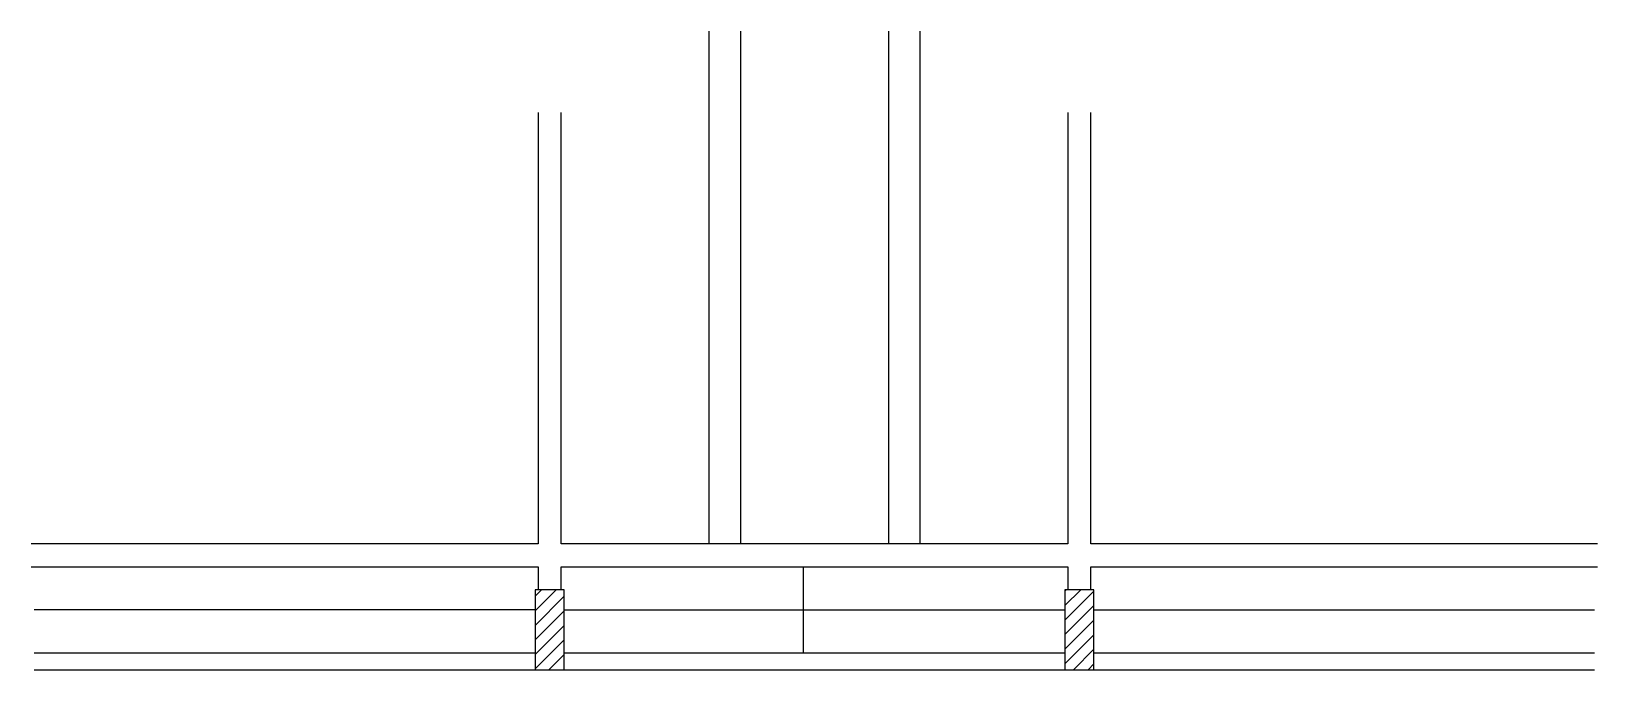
# Model space of a CAD drawing. Header units: metres. Extents: x 4072 to 5364, y 1582 to 2109.
import ezdxf

# ---------------------------------------------------------------- set-up
doc = ezdxf.new("R2010")
doc.units = ezdxf.units.M
for name, color, linetype in [('3', 7, 'Continuous'), ('7', 7, 'Continuous'), ('Painéis', 7, 'Continuous')]:
    doc.layers.add(name, color=color, linetype=linetype)

msp = doc.modelspace()

# ---------------------------------------------------------------- linework, layer by layer
at = {"layer": '3', "color": 7, "lineweight": 25}
for p, q in [((4487, 1630.7), (4504.4, 1648)), ((4487, 1642.7), (4492.3, 1648)), ((4487, 1618.6), (4511, 1642.6)), ((4924, 1634.9), (4937.1, 1648)), ((4924, 1646.9), (4925.1, 1648)), ((4924, 1622.9), (4948, 1646.9)), ((4487, 1606.6), (4511, 1630.6)), ((4924, 1610.9), (4948, 1634.9)), ((4487, 1594.6), (4511, 1618.6)), ((4924, 1598.8), (4948, 1622.8)), ((4487, 1582.6), (4511, 1606.6)), ((4924, 1586.8), (4948, 1610.8)), ((4074, 1596), (4487, 1596)), ((4498.5, 1582), (4511, 1594.5)), ((4511, 1596), (4924, 1596)), ((4931.2, 1582), (4948, 1598.8)), ((4948, 1596), (5361, 1596)), ((4074, 1582), (4487, 1582)), ((4510.5, 1582), (4511, 1582.5)), ((4511, 1582), (4924, 1582)), ((4943.2, 1582), (4948, 1586.8)), ((4948, 1582), (5361, 1582))]:
    msp.add_line(p, q, dxfattribs=at)
for points in [[(4489.5, 2042), (4489.5, 1686)], [(4508.5, 1686), (4508.5, 2042)], [(4926.5, 2042), (4926.5, 1686)], [(4945.5, 1686), (4945.5, 2042)], [(4489.5, 1686), (4071.5, 1686)], [(4926.5, 1686), (4508.5, 1686)], [(5363.5, 1686), (4945.5, 1686)], [(4071.5, 1667), (4489.5, 1667)], [(4489.5, 1667), (4489.5, 1648)], [(4508.5, 1667), (4926.5, 1667)], [(4508.5, 1648), (4508.5, 1667)], [(4926.5, 1667), (4926.5, 1648)], [(4945.5, 1667), (5363.5, 1667)], [(4945.5, 1648), (4945.5, 1667)]]:
    msp.add_lwpolyline(points, dxfattribs=at)
at = {"layer": '7', "color": 7, "lineweight": 25}
for points in [[(4487, 1582), (4511, 1582), (4511, 1648), (4487, 1648), (4487, 1582)], [(4924, 1582), (4948, 1582), (4948, 1648), (4924, 1648), (4924, 1582)]]:
    msp.add_lwpolyline(points, dxfattribs=at)
at = {"layer": 'Painéis', "color": 7, "lineweight": 25}
for p, q in [((4630.5, 2109), (4630.5, 1686)), ((4656.5, 2109), (4656.5, 1686)), ((4778.5, 2109), (4778.5, 1686)), ((4804.5, 2109), (4804.5, 1686)), ((4708.5, 1596), (4708.5, 1667)), ((4487, 1631.5), (4074, 1631.5)), ((4511, 1631.5), (4924, 1631.5)), ((4948, 1631.5), (5361, 1631.5))]:
    msp.add_line(p, q, dxfattribs=at)

doc.saveas('drawing.dxf')
